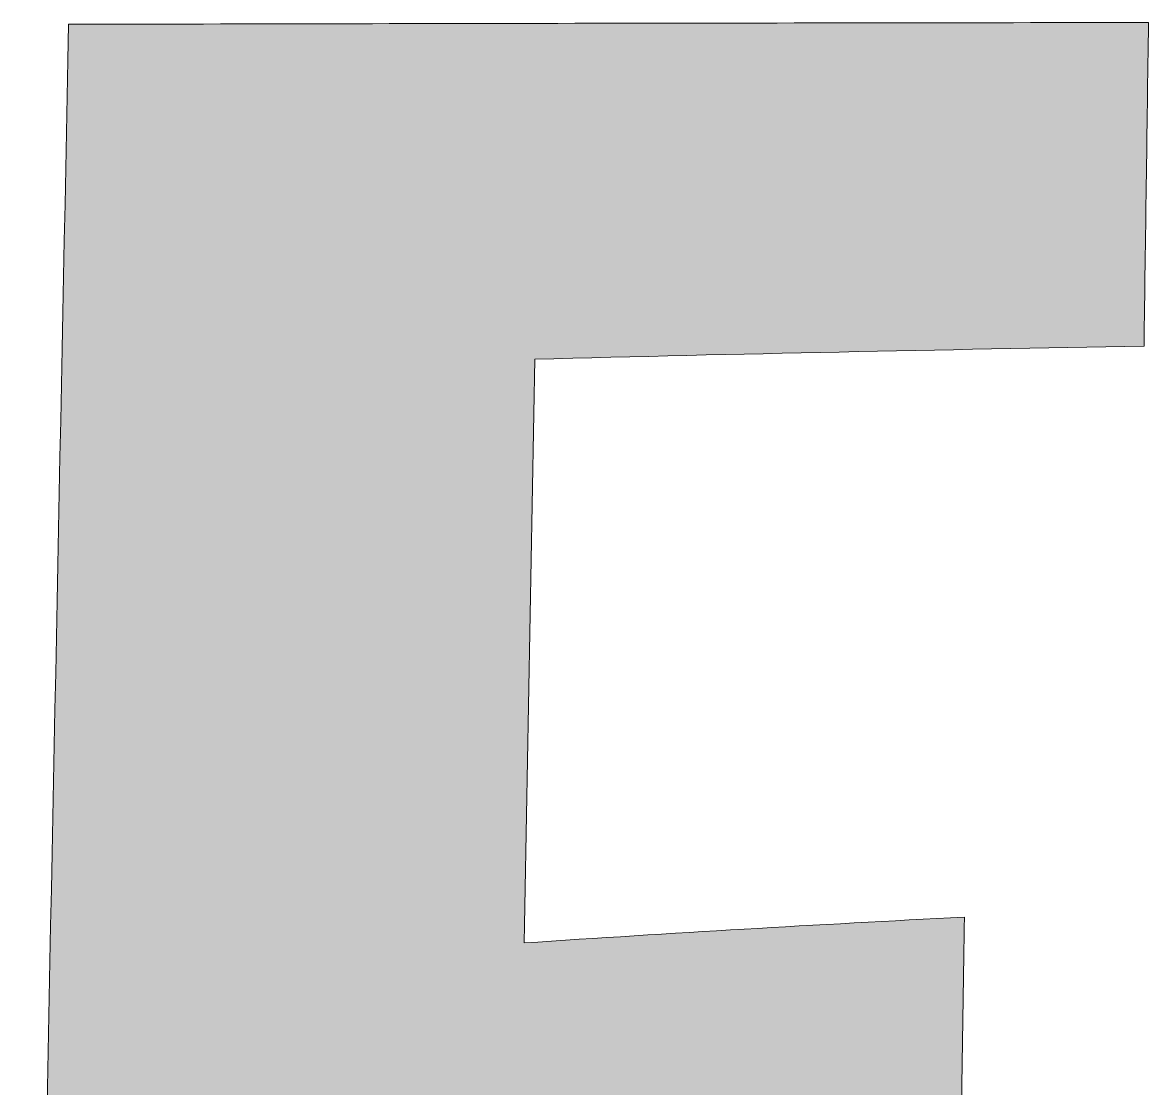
# Model space of a CAD drawing. Extents: x 672 to 1289, y -1298 to -492.
# Drawn here: x 838.7 to 904.8, y -1163.5 to -1100.9 of the extents above; entities that cross this region are included whole.
import ezdxf

# ---------------------------------------------------------------- set-up
doc = ezdxf.new("R2010")
doc.units = 0
doc.header["$MEASUREMENT"] = 0
doc.layers.add('katman 1', color=7, linetype='Continuous')

# ---------------------------------------------------------------- blocks, each defined once
blk = doc.blocks.new('block 1281')
at = {"layer": 'katman 1', "true_color": 0x273a14}
h = blk.add_hatch(color=99, dxfattribs=at)
h.dxf.hatch_style = 2
edge = h.paths.add_edge_path()
edge.add_spline(control_points=[(841.403, -1100.958), (862.534, -1100.913), (883.667, -1100.878), (904.801, -1100.853), (904.714, -1107.189), (904.626, -1113.524), (904.539, -1119.86), (892.61, -1120.066), (880.685, -1120.32), (868.766, -1120.623), (868.559, -1132.051), (868.352, -1143.478), (868.145, -1154.906), (876.754, -1154.334), (885.37, -1153.829), (893.993, -1153.389), (893.89, -1160.185), (893.787, -1166.981), (893.683, -1173.777), (885.035, -1174.383), (876.394, -1175.081), (867.765, -1175.869), (867.548, -1187.83), (867.332, -1199.79), (867.115, -1211.751), (879.158, -1210.141), (891.233, -1208.789), (903.328, -1207.696), (903.241, -1214.031), (903.154, -1220.366), (903.066, -1226.702), (881.508, -1228.986), (860.029, -1232.229), (838.695, -1236.432), (839.598, -1191.274), (840.5, -1146.116), (841.403, -1100.958)], knot_values=[0, 0, 0, 0, 1, 1, 1, 2, 2, 2, 3, 3, 3, 4, 4, 4, 5, 5, 5, 6, 6, 6, 7, 7, 7, 8, 8, 8, 9, 9, 9, 10, 10, 10, 11, 11, 11, 12, 12, 12, 12], degree=3, periodic=1)
at = {"layer": 'katman 1', "lineweight": 0}
blk.add_open_spline([(841.403, -1100.958), (862.534, -1100.913), (883.667, -1100.878), (904.801, -1100.853), (904.714, -1107.189), (904.626, -1113.524), (904.539, -1119.86), (892.61, -1120.066), (880.685, -1120.32), (868.766, -1120.623), (868.559, -1132.051), (868.352, -1143.478), (868.145, -1154.906), (876.754, -1154.334), (885.37, -1153.829), (893.993, -1153.389), (893.89, -1160.185), (893.787, -1166.981), (893.683, -1173.777), (885.035, -1174.383), (876.394, -1175.081), (867.765, -1175.869), (867.548, -1187.83), (867.332, -1199.79), (867.115, -1211.751), (879.158, -1210.141), (891.233, -1208.789), (903.328, -1207.696), (903.241, -1214.031), (903.154, -1220.366), (903.066, -1226.702), (881.508, -1228.986), (860.029, -1232.229), (838.695, -1236.432), (839.598, -1191.274), (840.5, -1146.116), (841.403, -1100.958)], degree=3, knots=[0, 0, 0, 0, 1, 1, 1, 2, 2, 2, 3, 3, 3, 4, 4, 4, 5, 5, 5, 6, 6, 6, 7, 7, 7, 8, 8, 8, 9, 9, 9, 10, 10, 10, 11, 11, 11, 12, 12, 12, 12], dxfattribs=at)
blk = doc.blocks.new('block 1278')
at = {"layer": 'katman 1'}
blk.add_blockref('block 1281', (0, 0), dxfattribs=at)
blk = doc.blocks.new('block 2')
at = {"layer": 'katman 1'}
blk.add_blockref('block 1278', (0, 0), dxfattribs=at)

msp = doc.modelspace()

# ---------------------------------------------------------------- block references
at = {"layer": 'katman 1'}
msp.add_blockref('block 2', (0, 0), dxfattribs=at)

doc.saveas('drawing.dxf')
